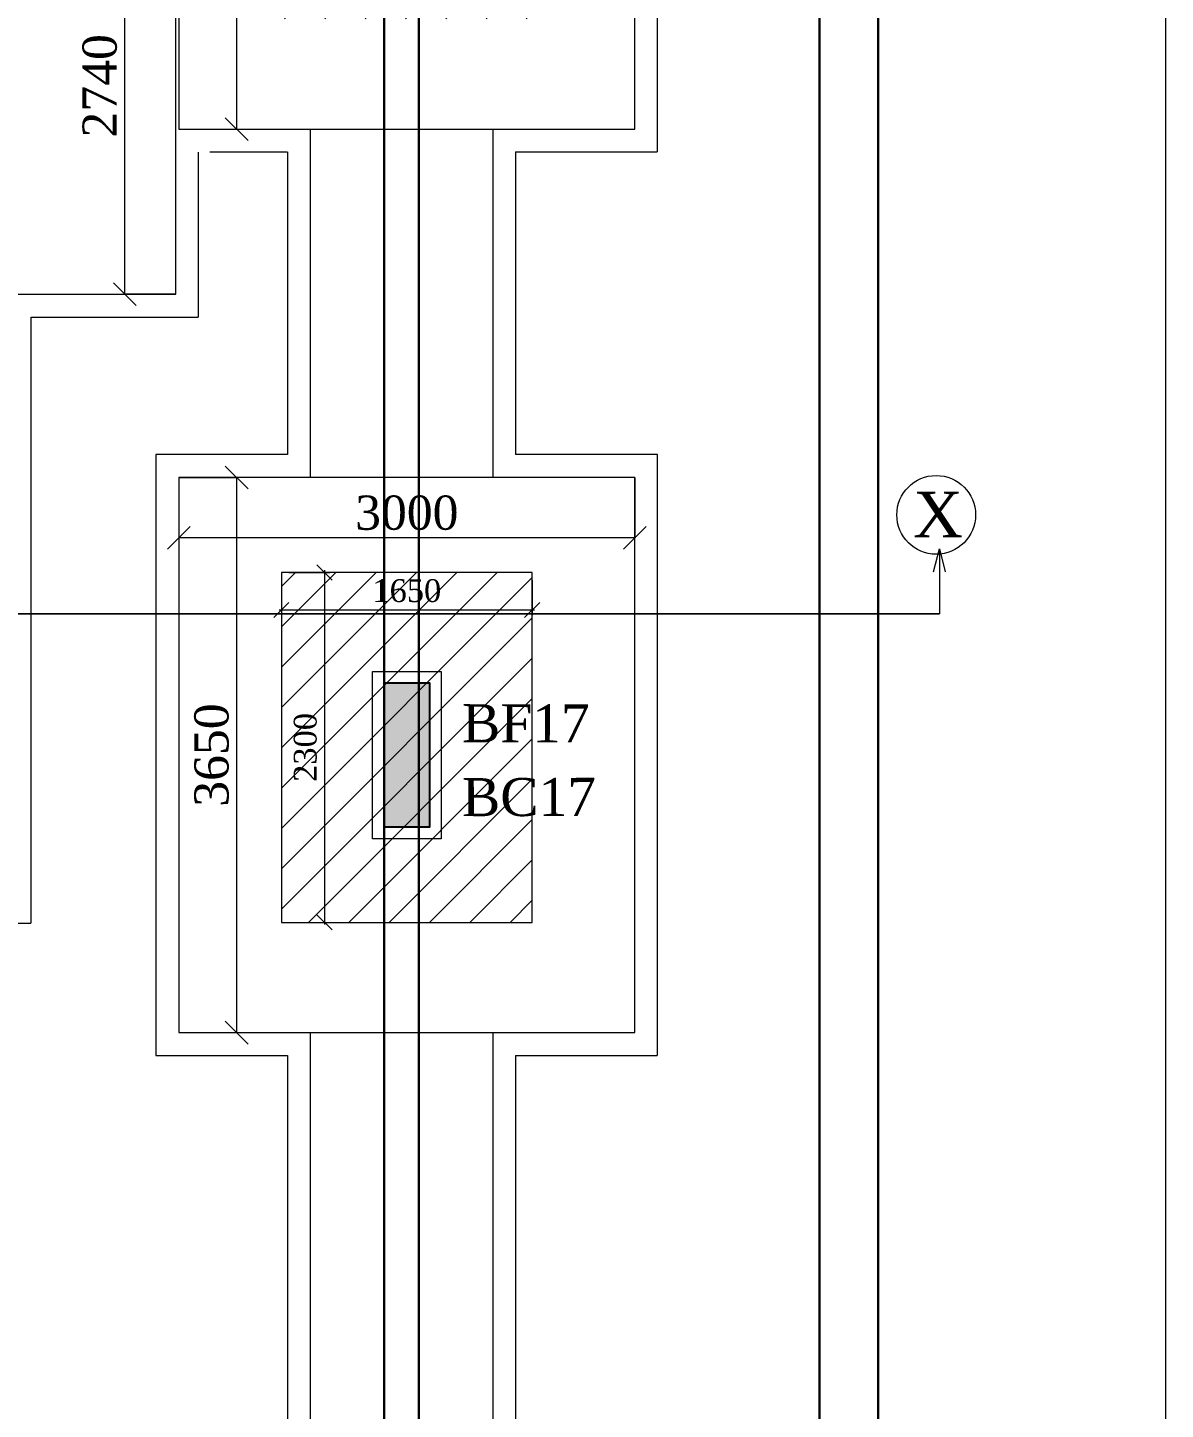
# Model space of a CAD drawing. Header units: inches. Extents: x 10943721 to 11147402, y -2794197 to -2693110.
# Drawn here: x 11037808 to 11045292, y -2713945 to -2704860 of the extents above; entities that cross this region are included whole.
import ezdxf

# ---------------------------------------------------------------- set-up
doc = ezdxf.new("R2010")
doc.units = ezdxf.units.IN
doc.header["$LTSCALE"] = 0.5
doc.header["$MEASUREMENT"] = 0
doc.header["$PDMODE"] = 34
doc.header["$PDSIZE"] = 50
doc.linetypes.add('HIDDEN', pattern=[9.525, 6.35, -3.175])
doc.layers.get('0').update_dxf_attribs({"lineweight": 0})
for name, color, linetype, lineweight in [('S-C0-UP TO B1', 4, 'Continuous', 30), ('S-C3-UP TO HP', 6, 'Continuous', 25), ('S-FOUND-PEDESTAL', 8, 'Continuous', 5), ('S-FOUND-TEXT COL', 7, 'Continuous', 0), ('S-FOUND-TEXT FOOTING', 7, 'Continuous', 0), ('S-SECTION-MARK', 124, 'Continuous', 0), ('S_FOUND-TEXT', 7, 'Continuous', 0), ('S_FOUND_DIM', 7, 'Continuous', 9), ('S_FOUND_DIM-1', 7, 'Continuous', 9), ('S_FOUND_EXCAVATION', 253, 'HIDDEN', 5), ('S_FOUND_FOOTING', 7, 'Continuous', 15), ('S_FOUND_FOOTING-1', 7, 'Continuous', 9)]:
    doc.layers.add(name, color=color, linetype=linetype, lineweight=lineweight)
doc.layers.add('S_HATCH', color=250, linetype='Continuous', lineweight=5, transparency=0.5)
doc.styles.add('SHEET TEXT', font='times.ttf')
doc.styles.get("Standard").update_dxf_attribs({"font": 'times.ttf'})
doc.styles.add('TEXT', font='times.ttf')
doc.dimstyles.new('DIM FOOTING', dxfattribs={"dimtxt": 250, "dimasz": 150, "dimexe": 0.18, "dimexo": 0.0625, "dimgap": 50, "dimtad": 1, "dimtoh": 1, "dimdec": 0, "dimzin": 0, "dimdsep": 46, "dimtxsty": 'Standard', "dimblk": 'OBLIQUE', "dimcen": 0.09, "dimclrd": 256, "dimclre": 256, "dimclrt": 256, "dimadec": 0, "dimazin": 0, "dimtfac": 1, "dimtdec": 0, "dimtofl": 0, "dimtmove": 0, "dimatfit": 3, "dimfxl": 1, "dimtolj": 1, "dimtzin": 0, "dimlwd": -1, "dimlwe": -1, "dimarcsym": 0})
doc.dimstyles.new('S_DIM', dxfattribs={"dimtxt": 75, "dimasz": 35, "dimexe": 35, "dimexo": 50, "dimgap": 25, "dimtad": 1, "dimdec": 0, "dimzin": 0, "dimdsep": 46, "dimtxsty": 'Standard', "dimblk": 'OBLIQUE', "dimcen": 0.09, "dimdle": 15, "dimclrd": 256, "dimclre": 256, "dimclrt": 256, "dimadec": 0, "dimazin": 0, "dimtfac": 1, "dimtdec": 0, "dimtofl": 0, "dimtmove": 0, "dimatfit": 3, "dimfxl": 1, "dimtolj": 1, "dimtzin": 0, "dimlwd": -1, "dimlwe": -1, "dimarcsym": 0})
doc.dimstyles.get("Standard").update_dxf_attribs({"dimtxt": 0.18, "dimasz": 0.18, "dimexe": 0.18, "dimexo": 0.0625, "dimgap": 0.09, "dimtad": 0, "dimtih": 1, "dimtoh": 1, "dimdec": 4, "dimzin": 0, "dimdsep": 46, "dimtxsty": 'Standard', "dimcen": 0.09, "dimadec": 0, "dimazin": 0, "dimtfac": 1, "dimtdec": 4, "dimtofl": 0, "dimtmove": 0, "dimatfit": 3, "dimfxl": 1, "dimtolj": 1, "dimtzin": 0, "dimarcsym": 0})

# ---------------------------------------------------------------- blocks, each defined once
blk = doc.blocks.new('_Oblique')
at = {"color": 0, "linetype": 'ByBlock', "lineweight": -2}
blk.add_line((-0.5, -0.5), (0.5, 0.5), dxfattribs=at)
blk = doc.blocks.new('*D352')
at = {"layer": 'Defpoints', "color": 0, "transparency": 16777216}
for p in [(11038802, -2701877.5), (11039182.9, -2701877.5), (11038802, -2705527.5)]:
    blk.add_point(p, dxfattribs=at)
at = {"layer": 'S_FOUND_DIM', "transparency": 16777216}
for p, q in [((11038802.1, -2701877.5), (11039183.1, -2701877.5)), ((11039182.9, -2705527.5), (11039182.9, -2701877.5)), ((11038802.1, -2705527.5), (11039183.1, -2705527.5))]:
    blk.add_line(p, q, dxfattribs=at)
at = {"layer": 'S_FOUND_DIM', "transparency": 16777216, "xscale": 150, "yscale": 150, "zscale": 150}
for p, rotation in [((11039182.9, -2701877.5), 90), ((11039182.9, -2705527.5), 270)]:
    blk.add_blockref('_Oblique', p, dxfattribs=dict(at, rotation=rotation))
at = {"layer": 'S_FOUND_DIM', "transparency": 16777216, "insert": (11039018.4, -2703702.5), "char_height": 225, "attachment_point": 5, "rotation": 90}
blk.add_mtext('\\A1;3650', dxfattribs=at)
blk = doc.blocks.new('*D353')
at = {"layer": 'Defpoints', "color": 0, "transparency": 16777216}
for p in [(11038802, -2707817.5), (11041802, -2707817.5), (11038802, -2708214.9)]:
    blk.add_point(p, dxfattribs=at)
at = {"layer": 'S_FOUND_DIM', "transparency": 16777216}
for p, q in [((11038802, -2707817.6), (11038802, -2708215.1)), ((11041802, -2707817.6), (11041802, -2708215.1)), ((11041802, -2708214.9), (11038802, -2708214.9))]:
    blk.add_line(p, q, dxfattribs=at)
at = {"layer": 'S_FOUND_DIM', "transparency": 16777216, "xscale": 150, "yscale": 150, "zscale": 150, "rotation": 180}
blk.add_blockref('_Oblique', (11038802, -2708214.9), dxfattribs=at)
at = {"layer": 'S_FOUND_DIM', "transparency": 16777216, "xscale": 150, "yscale": 150, "zscale": 150}
blk.add_blockref('_Oblique', (11041802, -2708214.9), dxfattribs=at)
at = {"layer": 'S_FOUND_DIM', "transparency": 16777216, "insert": (11040302, -2708050.4), "char_height": 225, "attachment_point": 5}
blk.add_mtext('\\A1;3000', dxfattribs=at)
blk = doc.blocks.new('*D354')
at = {"layer": 'Defpoints', "color": 0, "transparency": 16777216}
for p in [(11038802, -2707817.5), (11039182.9, -2707817.5), (11038802, -2711467.5)]:
    blk.add_point(p, dxfattribs=at)
at = {"layer": 'S_FOUND_DIM', "transparency": 16777216}
for p, q in [((11038802.1, -2707817.5), (11039183.1, -2707817.5)), ((11039182.9, -2711467.5), (11039182.9, -2707817.5)), ((11038802.1, -2711467.5), (11039183.1, -2711467.5))]:
    blk.add_line(p, q, dxfattribs=at)
at = {"layer": 'S_FOUND_DIM', "transparency": 16777216, "xscale": 150, "yscale": 150, "zscale": 150}
for p, rotation in [((11039182.9, -2707817.5), 90), ((11039182.9, -2711467.5), 270)]:
    blk.add_blockref('_Oblique', p, dxfattribs=dict(at, rotation=rotation))
at = {"layer": 'S_FOUND_DIM', "transparency": 16777216, "insert": (11039018.4, -2709642.5), "char_height": 225, "attachment_point": 5, "rotation": 90}
blk.add_mtext('\\A1;3650', dxfattribs=at)
blk = doc.blocks.new('*D294')
at = {"layer": 'Defpoints', "color": 0, "transparency": 16777216}
for p in [(11038447.6, -2703872.5), (11038782, -2703872.5), (11038782, -2706612.5)]:
    blk.add_point(p, dxfattribs=at)
at = {"layer": 'S_FOUND_DIM', "transparency": 16777216}
for p, q in [((11038782, -2703872.5), (11038447.4, -2703872.5)), ((11038447.6, -2706612.5), (11038447.6, -2703872.5)), ((11038782, -2706612.5), (11038447.4, -2706612.5))]:
    blk.add_line(p, q, dxfattribs=at)
at = {"layer": 'S_FOUND_DIM', "transparency": 16777216, "xscale": 150, "yscale": 150, "zscale": 150}
for p, rotation in [((11038447.6, -2703872.5), 90), ((11038447.6, -2706612.5), 270)]:
    blk.add_blockref('_Oblique', p, dxfattribs=dict(at, rotation=rotation))
at = {"layer": 'S_FOUND_DIM', "transparency": 16777216, "insert": (11038282.8, -2705242.5), "char_height": 225, "attachment_point": 5, "rotation": 90}
blk.add_mtext('\\A1;2740', dxfattribs=at)
blk = doc.blocks.new('*D246')
at = {"layer": 'Defpoints', "color": 0, "transparency": 16777216}
for p in [(11039477, -2708442.5), (11039477, -2710742.5), (11039760.9, -2710742.5)]:
    blk.add_point(p, dxfattribs=at)
at = {"layer": 'S_FOUND_DIM-1', "transparency": 16777216}
for p, q in [((11039527, -2708442.5), (11039795.9, -2708442.5)), ((11039760.9, -2708427.5), (11039760.9, -2710757.5)), ((11039527, -2710742.5), (11039795.9, -2710742.5))]:
    blk.add_line(p, q, dxfattribs=at)
at = {"layer": 'S_FOUND_DIM-1', "transparency": 16777216, "xscale": 100, "yscale": 100, "zscale": 100}
for p, rotation in [((11039760.9, -2708442.5), 90), ((11039760.9, -2710742.5), 270)]:
    blk.add_blockref('_Oblique', p, dxfattribs=dict(at, rotation=rotation))
at = {"layer": 'S_FOUND_DIM-1', "transparency": 16777216, "insert": (11039634.6, -2709592.5), "char_height": 150, "attachment_point": 5, "rotation": 90}
blk.add_mtext('\\A1;2300', dxfattribs=at)
blk = doc.blocks.new('*D247')
at = {"layer": 'Defpoints', "color": 0, "transparency": 16777216}
for p in [(11039477, -2708442.5), (11041127, -2708442.5), (11041127, -2708688.6)]:
    blk.add_point(p, dxfattribs=at)
at = {"layer": 'S_FOUND_DIM-1', "transparency": 16777216}
for p, q in [((11039477, -2708492.5), (11039477, -2708723.6)), ((11041127, -2708492.5), (11041127, -2708723.6)), ((11039462, -2708688.6), (11041142, -2708688.6))]:
    blk.add_line(p, q, dxfattribs=at)
at = {"layer": 'S_FOUND_DIM-1', "transparency": 16777216, "xscale": 100, "yscale": 100, "zscale": 100, "rotation": 180}
blk.add_blockref('_Oblique', (11039477, -2708688.6), dxfattribs=at)
at = {"layer": 'S_FOUND_DIM-1', "transparency": 16777216, "xscale": 100, "yscale": 100, "zscale": 100}
blk.add_blockref('_Oblique', (11041127, -2708688.6), dxfattribs=at)
at = {"layer": 'S_FOUND_DIM-1', "transparency": 16777216, "insert": (11040302, -2708562.3), "char_height": 150, "attachment_point": 5}
blk.add_mtext('\\A1;1650', dxfattribs=at)

msp = doc.modelspace()

# ---------------------------------------------------------------- hatches: boundary and pattern name
at = {"layer": 'S-C3-UP TO HP'}
h = msp.add_hatch(color=250, dxfattribs=at)
h.dxf.hatch_style = 1
h.paths.add_polyline_path([(11040152, -2709167.5), (11040452, -2709167.5), (11040452, -2710117.5), (11040152, -2710117.5)])
at = {"layer": 'S_HATCH'}
h = msp.add_hatch(dxfattribs=at)
h.set_pattern_fill('ANSI31', color=250, scale=1500)
h.paths.add_polyline_path([(11039477, -2708442.5), (11039477, -2710742.5), (11041127, -2710742.5), (11041127, -2708442.5)])
h.paths.add_polyline_path([(11039477, -2702502.5), (11039477, -2704802.5), (11041127, -2704802.5), (11041127, -2702502.5)])
h.paths.add_polyline_path([(11036443.4, -2716042.5), (11036443.4, -2723062.5), (11033143.4, -2723062.5), (11033143.4, -2716042.5)])
h.paths.add_polyline_path([(11028467, -2711292.5), (11033747, -2711292.5), (11033747, -2713392.5), (11028467, -2713392.5)])
h.paths.add_polyline_path([(11030092, -2704737.5), (11032742, -2704737.5), (11032742, -2702737.5), (11030092, -2702737.5)])
h.paths.add_polyline_path([(11039477, -2695302.5), (11039477, -2697602.5), (11041127, -2697602.5), (11041127, -2695302.5)])
h.paths.add_polyline_path([(11035762, -2697127.5), (11038312, -2697127.5), (11038312, -2695227.5), (11035762, -2695227.5)])
h.paths.add_polyline_path([(11030792, -2697127.5), (11033342, -2697127.5), (11033342, -2695227.5), (11030792, -2695227.5)])
h.paths.add_polyline_path([(11025892, -2697127.5), (11028442, -2697127.5), (11028442, -2695227.5), (11025892, -2695227.5)])
h.paths.add_polyline_path([(11020962, -2697127.5), (11023512, -2697127.5), (11023512, -2695227.5), (11020962, -2695227.5)])
h.paths.add_polyline_path([(11020812, -2706587.5), (11024212, -2706587.5), (11024212, -2704387.5), (11020812, -2704387.5)])
h.paths.add_polyline_path([(11020812, -2710417.5), (11024212, -2710417.5), (11024212, -2708217.5), (11020812, -2708217.5)])
h.paths.add_polyline_path([(11020812, -2715232.5), (11020812, -2718232.5), (11023012, -2718232.5), (11023012, -2715232.5)])
h.paths.add_polyline_path([(11039202, -2715232.5), (11039202, -2718232.5), (11041402, -2718232.5), (11041402, -2715232.5)])
h.paths.add_polyline_path([(11025767, -2716042.5), (11025767, -2723062.5), (11029067, -2723062.5), (11029067, -2716042.5)])
h.paths.add_polyline_path([(11039202, -2719487.5), (11039202, -2722337.5), (11041402, -2722337.5), (11041402, -2719487.5)])
h.paths.add_polyline_path([(11020812, -2719487.5), (11020812, -2722337.5), (11023012, -2722337.5), (11023012, -2719487.5)])
h.paths.add_polyline_path([(11039102, -2728387.5), (11039102, -2731137.5), (11041352, -2731137.5), (11041352, -2728387.5)])
h.paths.add_polyline_path([(11020862, -2728387.5), (11020862, -2731137.5), (11023112, -2731137.5), (11023112, -2728387.5)])

# ---------------------------------------------------------------- linework, layer by layer
at = {"color": 1}
msp.add_lwpolyline([(11016019.1, -2693110.2), (11045291.9, -2693110.2), (11045291.9, -2787453.4), (11016019.1, -2787453.4)], close=True, dxfattribs=at)
at = {"layer": 'S-C0-UP TO B1'}
for points in [[(11043402, -2785947.5), (11043402, -2694127.5), (11017527.3, -2694127.5), (11017527.3, -2785947.5)], [(11043016.5, -2785544.7), (11043016.5, -2694524.7), (11017941.7, -2694524.7), (11017941.7, -2785544.7)]]:
    msp.add_lwpolyline(points, close=True, dxfattribs=at)
at = {"layer": 'S-C0-UP TO B1', "color": 7}
msp.add_lwpolyline([(11032872, -2712467.5), (11034682, -2712467.5, 0.414214), (11036682, -2710467.5), (11036682, -2696327.5), (11040152, -2696327.5), (11040152, -2716967.5), (11033127, -2716967.5), (11033127, -2717197.5), (11040382, -2717197.5), (11040382, -2696097.5), (11036452, -2696097.5), (11036452, -2710467.5, -0.414214), (11034682, -2712237.5), (11032872, -2712237.5)], format="xyb", dxfattribs=at)
at = {"layer": 'S-C3-UP TO HP'}
msp.add_lwpolyline([(11040152, -2709167.5), (11040452, -2709167.5), (11040452, -2710117.5), (11040152, -2710117.5)], close=True, dxfattribs=at)
at = {"layer": 'S-FOUND-PEDESTAL'}
msp.add_lwpolyline([(11040077, -2709092.5), (11040527, -2709092.5), (11040527, -2710192.5), (11040077, -2710192.5)], close=True, dxfattribs=at)
at = {"layer": 'S-SECTION-MARK'}
msp.add_lwpolyline([(11030657.4, -2706057), (11030657.4, -2708715), (11043805.1, -2708715)], dxfattribs=at)
msp.add_circle((11043784.3, -2708063.2, 0), 258.8, dxfattribs=at)
at = {"layer": 'S_FOUND_EXCAVATION'}
for points in [[(11041017, -2705677.5), (11041952, -2705677.5), (11041952, -2701727.5), (11041017, -2701727.5)], [(11037315.8, -2710747.5), (11037832, -2710747.5), (11037832, -2706762.5), (11038932, -2706762.5), (11038932, -2705677.5)], [(11037832, -2706762.5), (11038932, -2706762.5), (11038932, -2705677.5)], [(11039007, -2705677.5), (11039517, -2705677.5)], [(11039517, -2705677.5), (11039517, -2707667.5)], [(11041017, -2705677.5), (11041017, -2707667.5)], [(11039517, -2707667.5), (11038652, -2707667.5), (11038652, -2711617.5), (11039517, -2711617.5)], [(11041017, -2711617.5), (11041952, -2711617.5), (11041952, -2707667.5), (11041017, -2707667.5)], [(11039517, -2711617.5), (11039517, -2714357.5)], [(11041017, -2711617.5), (11041017, -2714357.5)]]:
    msp.add_lwpolyline(points, dxfattribs=at)
at = {"layer": 'S_FOUND_FOOTING', "color": 5}
msp.add_lwpolyline([(11037682, -2706612.5), (11038782, -2706612.5), (11038782, -2701312.5), (11033462, -2701312.5), (11033462, -2710597.5), (11037682, -2710597.5), (11037682, -2706612.5)], dxfattribs=at)
at = {"layer": 'S_FOUND_FOOTING', "color": 202}
for points in [[(11038802, -2701877.5), (11038802, -2705527.5), (11041802, -2705527.5), (11041802, -2701877.5)], [(11038802, -2707817.5), (11038802, -2711467.5), (11041802, -2711467.5), (11041802, -2707817.5)]]:
    msp.add_lwpolyline(points, close=True, dxfattribs=at)
at = {"layer": 'S_FOUND_FOOTING', "color": 31}
for points in [[(11039667, -2705527.5), (11039667, -2707817.5)], [(11040867, -2705527.5), (11040867, -2707817.5)], [(11039667, -2711467.5), (11039667, -2714507.5)], [(11040867, -2711467.5), (11040867, -2714507.5)]]:
    msp.add_lwpolyline(points, dxfattribs=at)
at = {"layer": 'S_FOUND_FOOTING-1', "color": 202}
msp.add_lwpolyline([(11039477, -2708442.5), (11039477, -2710742.5), (11041127, -2710742.5), (11041127, -2708442.5)], close=True, dxfattribs=at)

# ---------------------------------------------------------------- texts
at = {"layer": 'S-FOUND-TEXT COL', "color": 7, "style": 'SHEET TEXT'}
msp.add_text('BC17', height=250, rotation=0.15396, dxfattribs=at).set_placement((11040665.2, -2710044.3))
at = {"layer": 'S-FOUND-TEXT FOOTING', "color": 202, "style": 'SHEET TEXT'}
msp.add_text('BF17', height=250, rotation=359.84604, dxfattribs=at).set_placement((11040665.2, -2709557.8))
at = {"layer": 'S_FOUND-TEXT', "color": 30, "style": 'TEXT'}
msp.add_text('X', height=300, dxfattribs=at).set_placement((11043633, -2708210.9, 0))

# ---------------------------------------------------------------- dimensions: what is measured, and where the dimension line sits
at = {"layer": 'S_FOUND_DIM'}
for base, p1, p2, angle, picture, middle in [((11039182.9, -2701877.5), (11038802, -2705527.5), (11038802, -2701877.5), 90, '*D352', (11039018.4, -2703702.5)), ((11038447.6, -2703872.5), (11038782, -2706612.5), (11038782, -2703872.5), 90, '*D294', (11038282.8, -2705242.5)), ((11039182.9, -2707817.5), (11038802, -2711467.5), (11038802, -2707817.5), 90, '*D354', (11039018.4, -2709642.5)), ((11038802, -2708214.9), (11041802, -2707817.5), (11038802, -2707817.5), 180, '*D353', (11040302, -2708050.4))]:
    dim = msp.add_linear_dim(base=base, p1=p1, p2=p2, angle=angle, dimstyle='DIM FOOTING', override={"dimtxt": 225}, dxfattribs=at)
    dim.commit()
    dim.dimension.update_dxf_attribs({"geometry": picture, "text_midpoint": middle})
at = {"layer": 'S_FOUND_DIM-1', "color": 2}
for base, p2, angle, picture, middle in [((11039760.9, -2710742.5), (11039477, -2710742.5), 90, '*D246', (11039634.6, -2709592.5)), ((11041127, -2708688.6), (11041127, -2708442.5), 180, '*D247', (11040302, -2708562.3))]:
    dim = msp.add_linear_dim(base=base, p1=(11039477, -2708442.5), p2=p2, angle=angle, dimstyle='S_DIM', override={"dimtxt": 150, "dimasz": 100, "dimgap": 50, "dimarcsym": 1}, dxfattribs=at)
    dim.commit()
    dim.dimension.update_dxf_attribs({"geometry": picture, "text_midpoint": middle})

# ---------------------------------------------------------------- leaders
at = {"layer": 'S-SECTION-MARK'}
msp.add_leader([(11043805.1, -2708287.2), (11043805.1, -2708715), (11030657.4, -2708715)], dimstyle='Standard', override={"dimasz": 150, "dimgap": 0.15, "dimclrd": 256, "dimldrblk": 'Open30', "dimlwd": 0}, dxfattribs=at)

doc.saveas('drawing.dxf')
